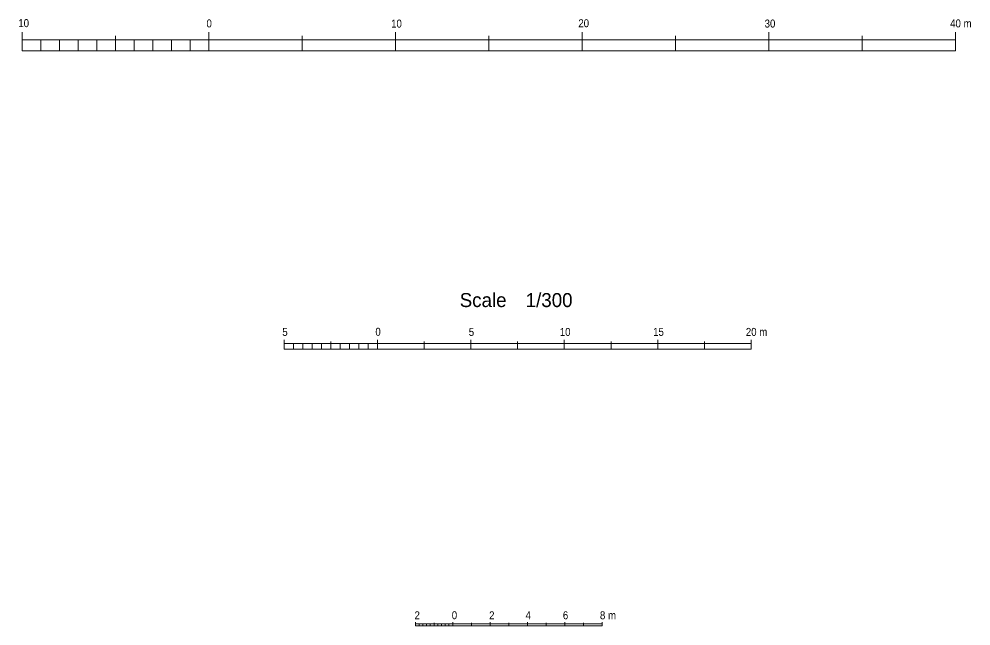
# Model space of a CAD drawing. Units: millimetres, scale not verified. Extents: x 17118 to 146053, y 25324 to 158290.
import ezdxf
from ezdxf.enums import TextEntityAlignment as Align

# ---------------------------------------------------------------- set-up
doc = ezdxf.new("R2010")
doc.units = ezdxf.units.MM
doc.header["$LTSCALE"] = 300
doc.layers.add('0平面図-0通り芯', color=4, linetype='Continuous', lineweight=13)
doc.styles.add('MS-ゴシック-5.0-1.0', font='')
doc.styles.get('MS-ゴシック-5.0-1.0').set_extended_font_data('MS-ゴシック-5.0-1.0')

msp = doc.modelspace()

# ---------------------------------------------------------------- linework, layer by layer
at = {"layer": '0平面図-0通り芯'}
for p, q in [((95222, 56138.3), (95222, 57138.4)), ((95222, 56138.3), (95222, 57138.4)), ((105222, 56138.3), (105222, 57138.4)), ((115222, 56138.3), (115222, 57138.4)), ((125222, 56138.3), (125222, 57138.4)), ((125222, 56138.3), (125222, 57138.4)), ((135222, 56138.3), (135222, 57138.4)), ((145221.9, 56138.3), (145221.9, 57138.4)), ((95222, 56738.4), (145221.9, 56738.4)), ((96222, 56138.3), (96222, 56732.8)), ((97222, 56138.3), (97222, 56735.4)), ((98222, 56138.3), (98222, 56735.7)), ((99222, 56138.3), (99222, 56736.2)), ((100222, 56138.3), (100222, 56945.5)), ((101222, 56138.3), (101222, 56736)), ((102222, 56138.3), (102222, 56733.8)), ((103222, 56138.3), (103222, 56735.7)), ((104222, 56138.3), (104222, 56734.2)), ((110222, 56138.3), (110222, 56945.5)), ((120222, 56138.3), (120222, 56945.5)), ((130222, 56138.3), (130222, 56945.5)), ((140221.9, 56138.3), (140221.9, 56945.5)), ((109270.7, 40165.1), (109270.7, 40665.1)), ((109270.7, 40165.1), (109270.7, 40665.1)), ((109270.7, 40465.1), (134270.7, 40465.1)), ((109770.7, 40165.1), (109770.7, 40462.5)), ((110270.7, 40165.1), (110270.7, 40463)), ((110770.7, 40165.1), (110770.7, 40463.8)), ((111270.7, 40165.1), (111270.7, 40464.1)), ((111770.7, 40165.1), (111770.7, 40568.7)), ((112270.7, 40165.1), (112270.7, 40465.2)), ((112770.7, 40165.1), (112770.7, 40464)), ((113270.7, 40165.1), (113270.7, 40463.8)), ((113770.7, 40165.1), (113770.7, 40463.6)), ((114270.7, 40165.1), (114270.7, 40665.1)), ((116770.7, 40165.1), (116770.7, 40568.7)), ((119270.7, 40165.1), (119270.7, 40665.1)), ((121770.7, 40165.1), (121770.7, 40568.7)), ((124270.7, 40165.1), (124270.7, 40665.1)), ((124270.7, 40165.1), (124270.7, 40665.1)), ((126770.7, 40165.1), (126770.7, 40568.7)), ((129270.7, 40165.1), (129270.7, 40665.1)), ((131770.7, 40165.1), (131770.7, 40568.7)), ((134270.7, 40165.1), (134270.7, 40665.1)), ((116289.8, 25323.9), (116289.8, 25523.9)), ((116289.8, 25323.9), (116289.8, 25523.9)), ((118289.8, 25323.9), (118289.8, 25523.9)), ((120289.9, 25323.9), (120289.9, 25523.9)), ((122289.9, 25323.9), (122289.9, 25523.9)), ((122289.9, 25323.9), (122289.9, 25523.9)), ((124290, 25323.9), (124290, 25523.9)), ((126290, 25323.9), (126290, 25523.9)), ((116289.8, 25443.9), (126290, 25443.9)), ((116489.8, 25323.9), (116489.8, 25442.9)), ((116689.8, 25323.9), (116689.8, 25443)), ((116889.8, 25323.9), (116889.8, 25443.4)), ((117089.8, 25323.9), (117089.8, 25443.5)), ((117289.8, 25323.9), (117289.8, 25485.3)), ((117489.8, 25323.9), (117489.8, 25443.9)), ((117689.8, 25323.9), (117689.8, 25443.5)), ((117889.8, 25323.9), (117889.8, 25443.4)), ((118089.8, 25323.9), (118089.8, 25443.3)), ((119289.9, 25323.9), (119289.9, 25485.3)), ((121289.9, 25323.9), (121289.9, 25485.3)), ((123289.9, 25323.9), (123289.9, 25485.3)), ((125290, 25323.9), (125290, 25485.3))]:
    msp.add_line(p, q, dxfattribs=at)
at = {"layer": '0平面図-0通り芯', "color": 5}
for p, q in [((95222, 56138.3), (145221.9, 56138.3)), ((109270.7, 40165.1), (134270.7, 40165.1)), ((116289.8, 25323.9), (126290, 25323.9))]:
    msp.add_line(p, q, dxfattribs=at)

# ---------------------------------------------------------------- texts
at = {"layer": '0平面図-0通り芯', "color": 7, "style": 'MS-ゴシック-5.0-1.0', "width": 0.9}
for s, p in [('10', (95021.2, 57283.4)), ('0', (105101.6, 57271.5)), ('10', (114993.6, 57259.2)), ('20', (125020.6, 57277.9)), ('30', (135000.7, 57262.2)), ('40 m', (144939.5, 57270.8)), ('0', (114149.3, 40745.8)), ('5', (109164.3, 40735.9)), ('5', (119151.5, 40738)), ('10', (124026.5, 40735.3)), ('15', (129027.8, 40741.4)), ('20 m', (133994.3, 40737.6)), ('2', (116247.2, 25552.2)), ('0', (118241.3, 25556.2)), ('2', (120242.2, 25553.1)), ('4', (122192.2, 25552)), ('6', (124192.8, 25554.4)), ('8 m', (126179.4, 25552.9))]:
    msp.add_text(s, height=428.9, dxfattribs=at).set_placement(p, align=Align.BOTTOM_LEFT)
at = {"layer": '0平面図-0通り芯', "color": 3, "style": 'MS-ゴシック-5.0-1.0'}
msp.add_text('Scale\u30001/300', height=750.5, dxfattribs=at).set_placement((118666, 42187.2), align=Align.BOTTOM_LEFT)

doc.saveas('drawing.dxf')
